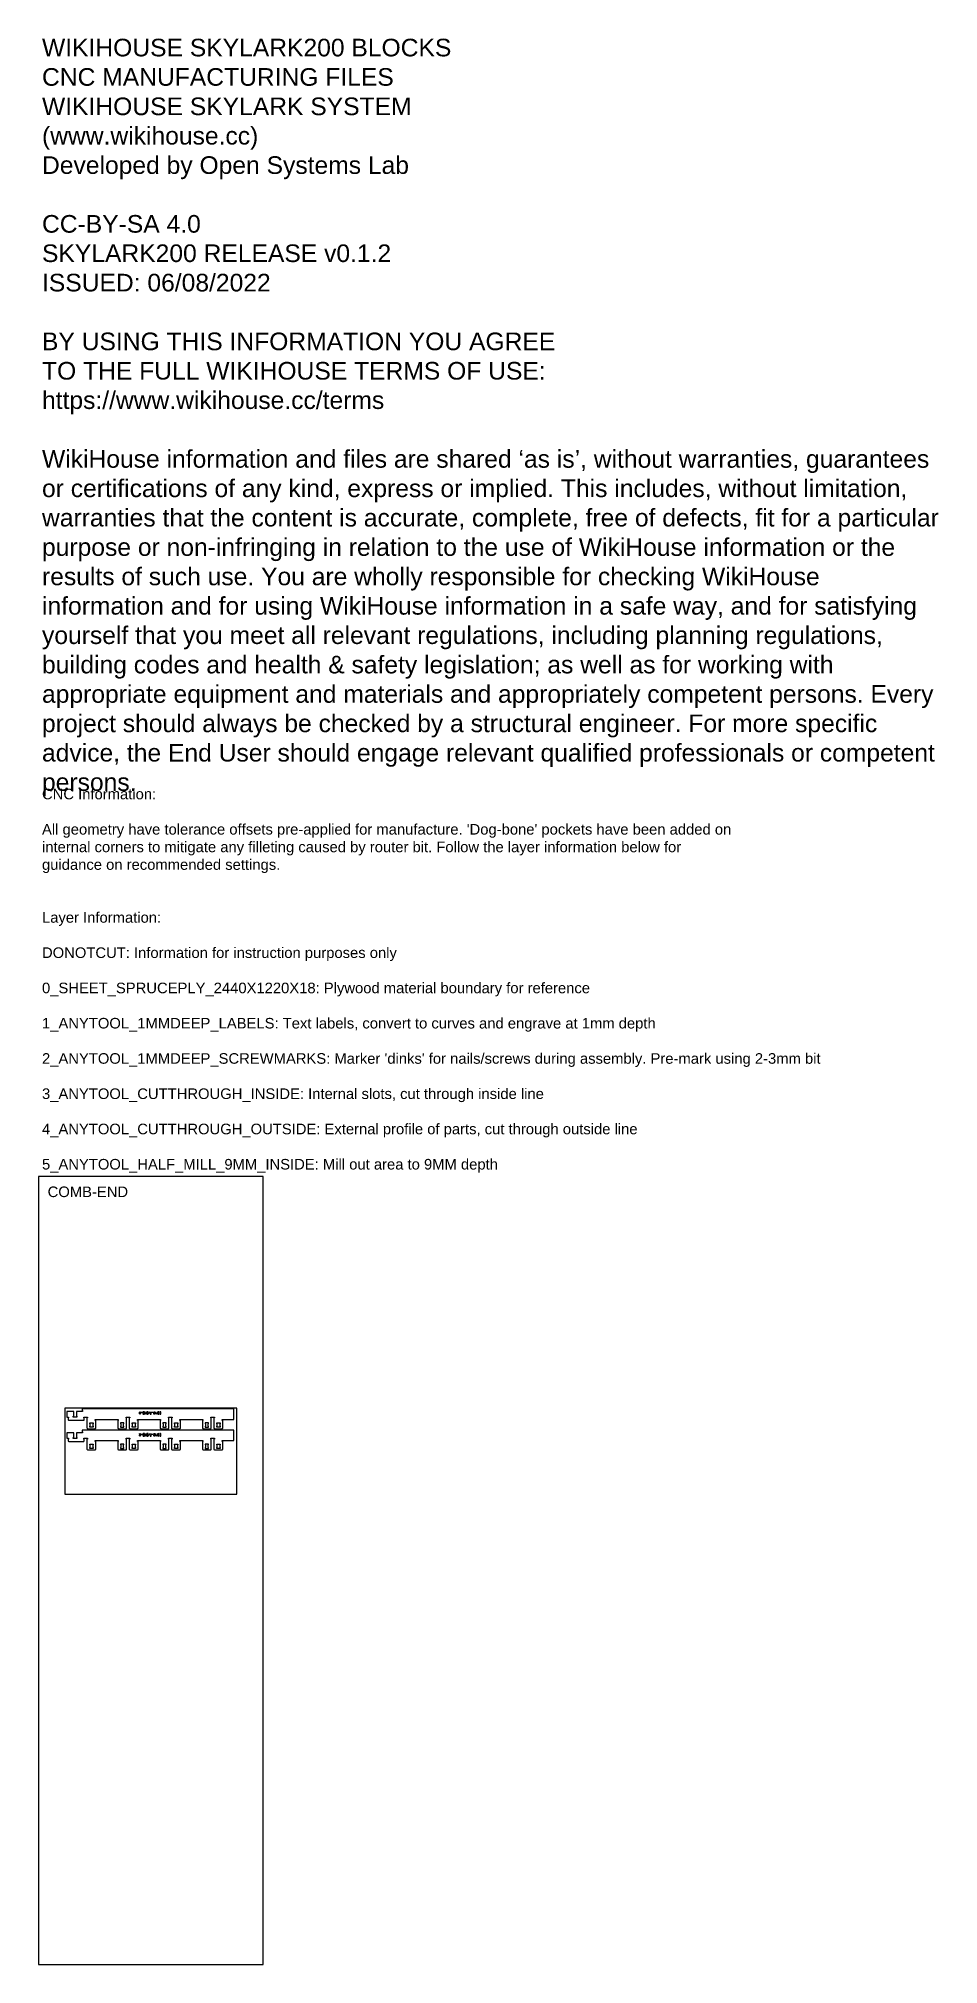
# Model space of a CAD drawing. Header units: millimetres. Extents: x 0 to 12757, y 0 to 27318.
import ezdxf

# ---------------------------------------------------------------- set-up
doc = ezdxf.new("R2010")
doc.units = ezdxf.units.MM
for name, color, linetype, true_color in [('0_SHEET_SPRUCEPLY_2440X122', 1, 'Continuous', 0xff0000), ('1_ANYTOOL_1MMDEEP_LABELS_S', 2, 'Continuous', 0xffff00), ('3_ANYTOOL_CUTTHROUGH_INSID', 4, 'Continuous', 0x00ffff), ('4_ANYTOOL_CUTTHROUGH_OUTSI', 5, 'Continuous', 0x0000ff), ('DONOTCUT', 7, 'Continuous', 0xffffff)]:
    doc.layers.add(name, color=color, linetype=linetype, true_color=true_color)
doc.styles.add('Arial', font='')
doc.styles.get('Arial').set_extended_font_data('Arial')

msp = doc.modelspace()

# ---------------------------------------------------------------- linework, layer by layer
at = {"layer": '0_SHEET_SPRUCEPLY_2440X122'}
msp.add_lwpolyline([(372, 7891), (372, 6671), (2812, 6671), (2812, 7891)], close=True, dxfattribs=at)
at = {"layer": '1_ANYTOOL_1MMDEEP_LABELS_S', "color": 2, "true_color": 0xffff00}
for points in [[(1448, 7840), (1424, 7804)], [(1424, 7840), (1448, 7804)], [(1472, 7828), (1456, 7828)], [(1528, 7840), (1528, 7804), (1508, 7840), (1508, 7804)], [(1536, 7804), (1552, 7804), (1552, 7840), (1536, 7840)], [(1540, 7820), (1552, 7820)], [(1576, 7840), (1560, 7804)], [(1582, 7804), (1598, 7804), (1598, 7840)], [(1582, 7820), (1598, 7820)], [(1622, 7828), (1606, 7828)], [(1682, 7840), (1682, 7804), (1670, 7824), (1658, 7804), (1658, 7840)], [(1448, 7530), (1424, 7494)], [(1424, 7530), (1448, 7494)], [(1472, 7518), (1456, 7518)], [(1528, 7530), (1528, 7494), (1508, 7530), (1508, 7494)], [(1536, 7494), (1552, 7494), (1552, 7530), (1536, 7530)], [(1540, 7510), (1552, 7510)], [(1576, 7530), (1560, 7494)], [(1582, 7494), (1598, 7494), (1598, 7530)], [(1582, 7510), (1598, 7510)], [(1622, 7518), (1606, 7518)], [(1682, 7530), (1682, 7494), (1670, 7514), (1658, 7494), (1658, 7530)]]:
    msp.add_lwpolyline(points, dxfattribs=at)
for points in [[(1488, 7804), (1500, 7804), (1500, 7840), (1488, 7840, 0.414214), (1480, 7832), (1480, 7812, 0.414214)], [(1710, 7830, 1), (1690, 7830), (1690, 7814, 1), (1710, 7814)], [(1488, 7494), (1500, 7494), (1500, 7530), (1488, 7530, 0.414214), (1480, 7522), (1480, 7502, 0.414214)], [(1710, 7520, 1), (1690, 7520), (1690, 7504, 1), (1710, 7504)]]:
    msp.add_lwpolyline(points, format="xyb", close=True, dxfattribs=at)
for points in [[(1650, 7820), (1640, 7820, -1), (1640, 7840), (1650, 7840), (1650, 7804), (1640, 7804, -1), (1640, 7820)], [(1718, 7804), (1728, 7804, 0.414214), (1734, 7810), (1734, 7834, 0.414214), (1728, 7840), (1718, 7840)], [(1650, 7510), (1640, 7510, -1), (1640, 7530), (1650, 7530), (1650, 7494), (1640, 7494, -1), (1640, 7510)], [(1718, 7494), (1728, 7494, 0.414214), (1734, 7500), (1734, 7524, 0.414214), (1728, 7530), (1718, 7530)]]:
    msp.add_lwpolyline(points, format="xyb", dxfattribs=at)
at = {"layer": '3_ANYTOOL_CUTTHROUGH_INSID', "color": 4, "true_color": 0x00ffff}
for points in [[(725, 7670), (725, 7682), (774, 7682), (774, 7670), (768, 7670), (768, 7634), (774, 7634), (774, 7622), (725, 7622), (725, 7634), (731, 7634), (731, 7670)], [(725, 7670), (725, 7682), (774, 7682), (774, 7670), (768, 7670), (768, 7634), (774, 7634), (774, 7622), (725, 7622), (725, 7634), (731, 7634), (731, 7670)], [(1210, 7670), (1210, 7682), (1161, 7682), (1161, 7670), (1167, 7670), (1167, 7634), (1161, 7634), (1161, 7622), (1210, 7622), (1210, 7634), (1204, 7634), (1204, 7670)], [(1210, 7670), (1210, 7682), (1161, 7682), (1161, 7670), (1167, 7670), (1167, 7634), (1161, 7634), (1161, 7622), (1210, 7622), (1210, 7634), (1204, 7634), (1204, 7670)], [(1325, 7670), (1325, 7682), (1374, 7682), (1374, 7670), (1368, 7670), (1368, 7634), (1374, 7634), (1374, 7622), (1325, 7622), (1325, 7634), (1331, 7634), (1331, 7670)], [(1325, 7670), (1325, 7682), (1374, 7682), (1374, 7670), (1368, 7670), (1368, 7634), (1374, 7634), (1374, 7622), (1325, 7622), (1325, 7634), (1331, 7634), (1331, 7670)], [(1810, 7670), (1810, 7682), (1761, 7682), (1761, 7670), (1767, 7670), (1767, 7634), (1761, 7634), (1761, 7622), (1810, 7622), (1810, 7634), (1804, 7634), (1804, 7670)], [(1810, 7670), (1810, 7682), (1761, 7682), (1761, 7670), (1767, 7670), (1767, 7634), (1761, 7634), (1761, 7622), (1810, 7622), (1810, 7634), (1804, 7634), (1804, 7670)], [(1925, 7670), (1925, 7682), (1974, 7682), (1974, 7670), (1968, 7670), (1968, 7634), (1974, 7634), (1974, 7622), (1925, 7622), (1925, 7634), (1931, 7634), (1931, 7670)], [(1925, 7670), (1925, 7682), (1974, 7682), (1974, 7670), (1968, 7670), (1968, 7634), (1974, 7634), (1974, 7622), (1925, 7622), (1925, 7634), (1931, 7634), (1931, 7670)], [(2410, 7670), (2410, 7682), (2361, 7682), (2361, 7670), (2367, 7670), (2367, 7634), (2361, 7634), (2361, 7622), (2410, 7622), (2410, 7634), (2404, 7634), (2404, 7670)], [(2410, 7670), (2410, 7682), (2361, 7682), (2361, 7670), (2367, 7670), (2367, 7634), (2361, 7634), (2361, 7622), (2410, 7622), (2410, 7634), (2404, 7634), (2404, 7670)], [(2525, 7670), (2525, 7682), (2574, 7682), (2574, 7670), (2568, 7670), (2568, 7634), (2574, 7634), (2574, 7622), (2525, 7622), (2525, 7634), (2531, 7634), (2531, 7670)], [(2525, 7670), (2525, 7682), (2574, 7682), (2574, 7670), (2568, 7670), (2568, 7634), (2574, 7634), (2574, 7622), (2525, 7622), (2525, 7634), (2531, 7634), (2531, 7670)], [(725, 7369), (725, 7382), (774, 7382), (774, 7369), (768, 7369), (768, 7334), (774, 7334), (774, 7321), (725, 7321), (725, 7334), (731, 7334), (731, 7369)], [(725, 7369), (725, 7382), (774, 7382), (774, 7369), (768, 7369), (768, 7334), (774, 7334), (774, 7321), (725, 7321), (725, 7334), (731, 7334), (731, 7369)], [(1210, 7369), (1210, 7382), (1161, 7382), (1161, 7369), (1167, 7369), (1167, 7334), (1161, 7334), (1161, 7321), (1210, 7321), (1210, 7334), (1204, 7334), (1204, 7369)], [(1210, 7369), (1210, 7382), (1161, 7382), (1161, 7369), (1167, 7369), (1167, 7334), (1161, 7334), (1161, 7321), (1210, 7321), (1210, 7334), (1204, 7334), (1204, 7369)], [(1325, 7369), (1325, 7382), (1374, 7382), (1374, 7369), (1368, 7369), (1368, 7334), (1374, 7334), (1374, 7321), (1325, 7321), (1325, 7334), (1331, 7334), (1331, 7369)], [(1325, 7369), (1325, 7382), (1374, 7382), (1374, 7369), (1368, 7369), (1368, 7334), (1374, 7334), (1374, 7321), (1325, 7321), (1325, 7334), (1331, 7334), (1331, 7369)], [(1810, 7369), (1810, 7382), (1761, 7382), (1761, 7369), (1767, 7369), (1767, 7334), (1761, 7334), (1761, 7321), (1810, 7321), (1810, 7334), (1804, 7334), (1804, 7369)], [(1810, 7369), (1810, 7382), (1761, 7382), (1761, 7369), (1767, 7369), (1767, 7334), (1761, 7334), (1761, 7321), (1810, 7321), (1810, 7334), (1804, 7334), (1804, 7369)], [(1925, 7369), (1925, 7382), (1974, 7382), (1974, 7369), (1968, 7369), (1968, 7334), (1974, 7334), (1974, 7321), (1925, 7321), (1925, 7334), (1931, 7334), (1931, 7369)], [(1925, 7369), (1925, 7382), (1974, 7382), (1974, 7369), (1968, 7369), (1968, 7334), (1974, 7334), (1974, 7321), (1925, 7321), (1925, 7334), (1931, 7334), (1931, 7369)], [(2410, 7369), (2410, 7382), (2361, 7382), (2361, 7369), (2367, 7369), (2367, 7334), (2361, 7334), (2361, 7321), (2410, 7321), (2410, 7334), (2404, 7334), (2404, 7369)], [(2410, 7369), (2410, 7382), (2361, 7382), (2361, 7369), (2367, 7369), (2367, 7334), (2361, 7334), (2361, 7321), (2410, 7321), (2410, 7334), (2404, 7334), (2404, 7369)], [(2525, 7369), (2525, 7382), (2574, 7382), (2574, 7369), (2568, 7369), (2568, 7334), (2574, 7334), (2574, 7321), (2525, 7321), (2525, 7334), (2531, 7334), (2531, 7369)], [(2525, 7369), (2525, 7382), (2574, 7382), (2574, 7369), (2568, 7369), (2568, 7334), (2574, 7334), (2574, 7321), (2525, 7321), (2525, 7334), (2531, 7334), (2531, 7369)]]:
    msp.add_lwpolyline(points, close=True, dxfattribs=at)
at = {"layer": '4_ANYTOOL_CUTTHROUGH_OUTSI', "color": 5, "true_color": 0x0000ff}
for points in [[(2468, 7880), (2168, 7880), (1868, 7880), (1568, 7880), (1268, 7880), (968, 7880), (668, 7880), (618, 7880), (618, 7856), (624, 7856), (624, 7844), (536, 7844), (536, 7776), (542, 7776), (542, 7764), (493, 7764), (493, 7776), (499, 7776), (499, 7844), (400, 7844), (400, 7764), (424, 7764), (424, 7752), (418, 7752), (418, 7732), (418, 7732, 0.414214), (430, 7720), (638, 7720), (638, 7720), (638, 7720), (638, 7720), (639, 7720), (639, 7720), (639, 7720), (639, 7720), (640, 7721), (640, 7721), (640, 7721), (641, 7721), (641, 7721), (641, 7721), (641, 7721), (642, 7721), (642, 7721), (642, 7721), (642, 7721), (643, 7722), (643, 7722), (643, 7722), (644, 7722), (644, 7722), (644, 7722), (644, 7722), (645, 7723), (645, 7723), (645, 7723), (645, 7723), (645, 7723), (646, 7724), (646, 7724), (646, 7724), (646, 7724), (647, 7724), (647, 7725), (647, 7725), (647, 7725), (647, 7725), (647, 7726), (648, 7726), (648, 7726), (648, 7726), (648, 7727), (648, 7727), (648, 7727), (648, 7727), (649, 7728), (649, 7728), (649, 7728), (649, 7728), (649, 7729), (649, 7729), (649, 7729), (649, 7730), (649, 7730), (649, 7730), (649, 7730), (649, 7731), (649, 7731), (649, 7731), (649, 7731), (649, 7732), (649, 7732), (649, 7752), (643, 7752), (643, 7764), (692, 7764), (692, 7752), (686, 7752), (686, 7612), (686, 7612, 0.414214), (698, 7600), (800, 7600, 0.414214), (811, 7612), (811, 7718), (805, 7718), (805, 7730), (1130, 7730), (1130, 7718), (1124, 7718), (1124, 7612), (1124, 7612, 0.414214), (1136, 7600), (1238, 7600, 0.414214), (1249, 7612), (1249, 7752), (1243, 7752), (1243, 7764), (1292, 7764), (1292, 7752), (1286, 7752), (1286, 7612), (1286, 7612, 0.414214), (1298, 7600), (1400, 7600, 0.414214), (1411, 7612), (1411, 7718), (1405, 7718), (1405, 7730), (1730, 7730), (1730, 7718), (1724, 7718), (1724, 7612), (1724, 7612, 0.414214), (1736, 7600), (1838, 7600, 0.414214), (1849, 7612), (1849, 7752), (1843, 7752), (1843, 7764), (1892, 7764), (1892, 7752), (1886, 7752), (1886, 7612), (1886, 7612, 0.414214), (1898, 7600), (2000, 7600, 0.414214), (2011, 7612), (2011, 7718), (2005, 7718), (2005, 7730), (2330, 7730), (2330, 7718), (2324, 7718), (2324, 7612), (2324, 7612, 0.414214), (2336, 7600), (2438, 7600, 0.414214), (2449, 7612), (2449, 7752), (2443, 7752), (2443, 7764), (2492, 7764), (2492, 7752), (2486, 7752), (2486, 7612), (2486, 7612, 0.414214), (2498, 7600), (2600, 7600, 0.414214), (2611, 7612), (2611, 7718), (2605, 7718), (2605, 7730), (2767, 7730), (2767, 7880), (2468, 7880)], [(2468, 7579), (2168, 7579), (1868, 7579), (1568, 7579), (1268, 7579), (968, 7579), (668, 7579), (618, 7579), (618, 7556), (624, 7556), (624, 7543), (536, 7543), (536, 7476), (542, 7476), (542, 7463), (493, 7463), (493, 7476), (499, 7476), (499, 7543), (400, 7543), (400, 7464), (424, 7464), (424, 7451), (418, 7451), (418, 7431), (418, 7431, 0.414214), (430, 7420), (638, 7420), (638, 7420), (638, 7420), (638, 7420), (639, 7420), (639, 7420), (639, 7420), (639, 7420), (640, 7420), (640, 7420), (640, 7420), (641, 7420), (641, 7420), (641, 7420), (641, 7420), (642, 7420), (642, 7421), (642, 7421), (642, 7421), (643, 7421), (643, 7421), (643, 7421), (644, 7421), (644, 7421), (644, 7422), (644, 7422), (645, 7422), (645, 7422), (645, 7422), (645, 7422), (645, 7423), (646, 7423), (646, 7423), (646, 7423), (646, 7424), (647, 7424), (647, 7424), (647, 7424), (647, 7424), (647, 7425), (647, 7425), (648, 7425), (648, 7425), (648, 7426), (648, 7426), (648, 7426), (648, 7426), (648, 7427), (649, 7427), (649, 7427), (649, 7428), (649, 7428), (649, 7428), (649, 7428), (649, 7429), (649, 7429), (649, 7429), (649, 7429), (649, 7430), (649, 7430), (649, 7430), (649, 7431), (649, 7431), (649, 7431), (649, 7431), (649, 7451), (643, 7451), (643, 7464), (692, 7464), (692, 7451), (686, 7451), (686, 7311), (686, 7311, 0.414214), (698, 7300), (800, 7300, 0.414214), (811, 7311), (811, 7417), (805, 7417), (805, 7430), (1130, 7430), (1130, 7417), (1124, 7417), (1124, 7311), (1124, 7311, 0.414214), (1136, 7300), (1238, 7300, 0.414214), (1249, 7311), (1249, 7451), (1243, 7451), (1243, 7464), (1292, 7464), (1292, 7451), (1286, 7451), (1286, 7311), (1286, 7311, 0.414214), (1298, 7300), (1400, 7300, 0.414214), (1411, 7311), (1411, 7417), (1405, 7417), (1405, 7430), (1730, 7430), (1730, 7417), (1724, 7417), (1724, 7311), (1724, 7311, 0.414214), (1736, 7300), (1838, 7300, 0.414214), (1849, 7311), (1849, 7451), (1843, 7451), (1843, 7464), (1892, 7464), (1892, 7451), (1886, 7451), (1886, 7311), (1886, 7311, 0.414214), (1898, 7300), (2000, 7300, 0.414214), (2011, 7311), (2011, 7417), (2005, 7417), (2005, 7430), (2330, 7430), (2330, 7417), (2324, 7417), (2324, 7311), (2324, 7311, 0.414214), (2336, 7300), (2438, 7300, 0.414214), (2449, 7311), (2449, 7451), (2443, 7451), (2443, 7464), (2492, 7464), (2492, 7451), (2486, 7451), (2486, 7311), (2486, 7311, 0.414214), (2498, 7300), (2600, 7300, 0.414214), (2611, 7311), (2611, 7417), (2605, 7417), (2605, 7430), (2767, 7430), (2767, 7579), (2468, 7579)]]:
    msp.add_lwpolyline(points, format="xyb", close=True, dxfattribs=at)
at = {"layer": 'DONOTCUT'}
msp.add_lwpolyline([(0, 0), (3183, 0), (3183, 11179), (0, 11179)], close=True, dxfattribs=at)

# ---------------------------------------------------------------- texts
at = {"layer": 'DONOTCUT', "attachment_point": 1, "style": 'Arial'}
for s, insert, char_height, width in [('{\\fArial;WIKIHOUSE SKYLARK200 BLOCKS}\\P{\\fArial;CNC MANUFACTURING FILES}\\P{\\fArial;WIKIHOUSE SKYLARK SYSTEM}\\P{\\fArial;(www.wikihouse.cc)}\\P{\\fArial;Developed by Open Systems Lab}\\P\\P{\\fArial;CC-BY-SA 4.0}\\P{\\fArial;SKYLARK200 RELEASE v0.1.2}\\P{\\fArial;ISSUED: 06/08/2022}\\P\\P{\\fArial;BY USING THIS INFORMATION YOU AGREE }\\P{\\fArial;TO THE FULL WIKIHOUSE TERMS OF USE:}\\P{\\fArial;https://www.wikihouse.cc/terms}\\P\\P{\\fArial;WikiHouse information and files are shared }{\\fArial;‘as is}{\\fArial;’, without warranties, guarantees }\\P{\\fArial;or certifications of any kind, express or implied. This includes, without limitation, }\\P{\\fArial;warranties that the content is accurate, complete, free of defects, fit for a particular }\\P{\\fArial;purpose or non-infringing in relation to the use of WikiHouse information or the }\\P{\\fArial;results of such use. You are wholly responsible for checking WikiHouse }\\P{\\fArial;information and for using WikiHouse information in a safe way, and for satisfying }\\P{\\fArial;yourself that you meet all relevant regulations, including planning regulations, }\\P{\\fArial;building codes and health & safety legislation; as well as for working with }\\P{\\fArial;appropriate equipment and materials and appropriately competent persons. Every }\\P{\\fArial;project should always be checked by a structural engineer. For more specific }\\P{\\fArial;advice, the End User should engage relevant qualified professionals or competent }\\P{\\fArial;persons.}\\P', (49, 27315, 1347), 250, 12895.38), ("{\\fArial;CNC Information:}\\P\\P{\\fArial;All geometry have tolerance offsets pre-applied for manufacture. 'Dog-bone' pockets have been added on}\\P{\\fArial;internal corners to mitigate any filleting caused by router bit. Follow the layer information below for}\\P{\\fArial;guidance on recommended settings.}\\P\\P\\P{\\fArial;Layer Information:}\\P\\P{\\fArial;DONOTCUT: Information for instruction purposes only}\\P\\P{\\fArial;0_SHEET_SPRUCEPLY_2440X1220X18: Plywood material boundary for reference}\\P\\P{\\fArial;1_ANYTOOL_1MMDEEP_LABELS: Text labels, convert to curves and engrave at 1mm depth}\\P\\P{\\fArial;2_ANYTOOL_1MMDEEP_SCREWMARKS: Marker 'dinks' for nails/screws during assembly. Pre-mark using 2-3mm bit}\\P\\P{\\fArial;3_ANYTOOL_CUTTHROUGH_INSIDE: Internal slots, cut through inside line}\\P\\P{\\fArial;4_ANYTOOL_CUTTHROUGH_OUTSIDE: External profile of parts, cut through outside line}\\P\\P{\\fArial;5_ANYTOOL_HALF_MILL_9MM_INSIDE: Mill out area to 9MM depth}", (49, 16677, 1347), 150, 22265.22), ('COMB-END', (129, 11035, 0), 150, 2551.63)]:
    msp.add_mtext(s, dxfattribs=dict(at, insert=insert, char_height=char_height, width=width))

doc.saveas('drawing.dxf')
